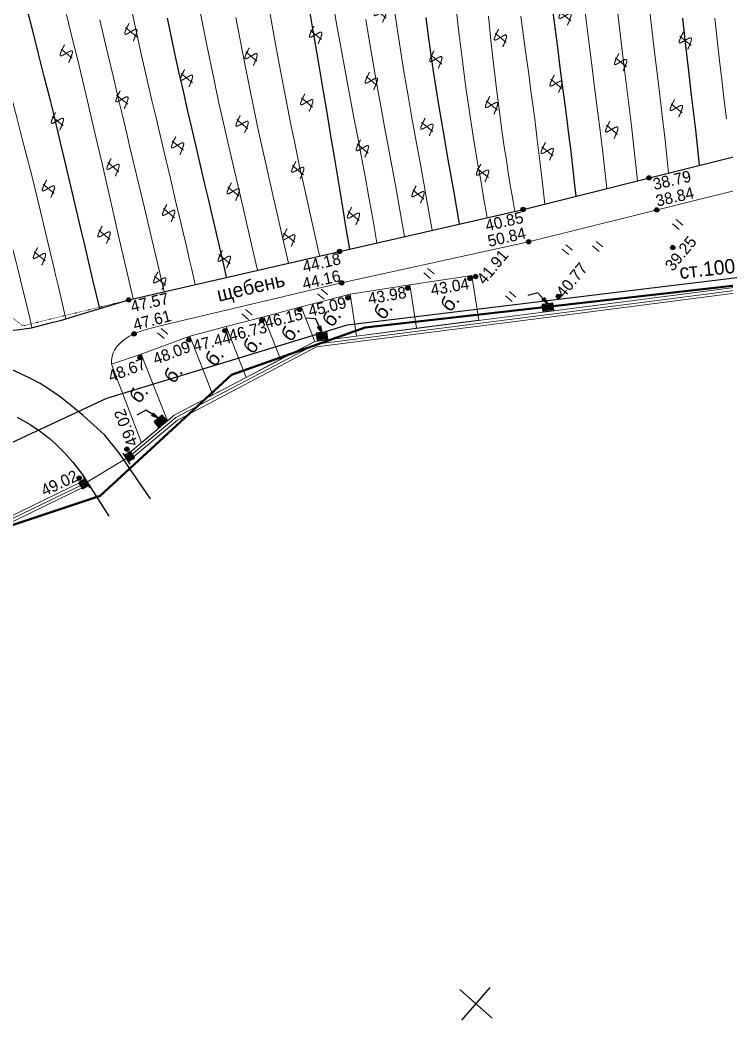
# Model space of a CAD drawing. Header units: millimetres. Extents: x -2893842 to -949497, y -1203244 to 262218.
# Drawn here: x -2050571 to -2001651, y -899326 to -830072 of the extents above; entities that cross this region are included whole.
import ezdxf

# ---------------------------------------------------------------- set-up
doc = ezdxf.new("R2010")
doc.units = ezdxf.units.MM
doc.linetypes.add('g5_366', pattern=[0.85, 0.1, -0.75])
doc.layers.get('0').update_dxf_attribs({"lineweight": 5})
for name, color, linetype in [('!!!_ Размеры', 7, 'Continuous'), ('02_сетка', 253, 'Continuous'), ('06_Инженерно-технические сооружения', 253, 'Continuous'), ('07_Объекты электропередачи', 253, 'Continuous'), ('10_Границы покрытий и угодий', 253, 'Continuous'), ('13_Растительность', 253, 'Continuous'), ('14_Ограждения', 253, 'Continuous'), ('19_Горизонтали', 253, 'Continuous'), ('31_Водопровод', 253, 'Continuous'), ('61_Отметки высоты поверхности', 253, 'Continuous'), ('65_Границы', 253, 'Continuous')]:
    doc.layers.add(name, color=color, linetype=linetype)
doc.styles.add('LIKE17', font='d431.shx')
doc.styles.add('LIKE32', font='peteri.shx')
doc.styles.add('LIKE36', font='pragmai.shx')
doc.styles.add('Line_GUGK', font='')
doc.styles.get('Line_GUGK').set_extended_font_data('Bm431', italic=True)
doc.linetypes.add('g5_122_v', pattern='A,1,-1,1.5,-0.4,["В",Line_GUGK,S=1,R=0,X=0,Y=-0.5],-1.5,1.5,-1,4,-1,4,-1,3', length=20.9)
doc.linetypes.add('g5_472', pattern='A,0,-4,[25,GUGK_2005.shx,S=0.4,R=0,X=0,Y=-0.2],0', length=4)

# ---------------------------------------------------------------- blocks, each defined once
blk = doc.blocks.new('g5_113c')
blk.add_hatch(color=255).paths.add_polyline_path([(-0.331, 0.029), (0.331, 0.029), (0.331, 0.471), (-0.331, 0.471)])
at = {"color": 0}
blk.add_lwpolyline([(-0.375, 0), (0.375, 0), (0.375, 0.5), (-0.375, 0.5)], close=True, dxfattribs=at)
blk = doc.blocks.new('g5_113b')
blk.add_hatch(color=0).paths.add_polyline_path([(0, 0), (0.066, 0.482), (0.285, 0.395)])
at = {"color": 0}
blk.add_lwpolyline([(0.175, 0.439), (0.383, 0.957), (-0.089, 1.496)], dxfattribs=at)
blk.add_lwpolyline([(0, 0), (0.066, 0.482), (0.285, 0.395)], close=True, dxfattribs=at)
blk = doc.blocks.new('g5_401')
at = {"color": 0, "lineweight": 20}
for points in [[(-0.2, 0), (-0.2, 0.6)], [(0.2, 0), (0.2, 0.6)]]:
    blk.add_lwpolyline(points, dxfattribs=at)
blk = doc.blocks.new('g5_475_5a')
h = blk.add_hatch(color=255)
h.paths.add_polyline_path([(-0.2125, -0.2125), (0.2125, -0.2125), (0.2125, 0.2125), (-0.2125, 0.2125)])
edge = h.paths.add_edge_path(flags=16)
edge.add_arc((0, 0), 0.0975, 0, 360)
h = blk.add_hatch(color=0)
edge = h.paths.add_edge_path()
edge.add_arc((0, 0), 0.06, 0, 360)
at = {"color": 0}
blk.add_lwpolyline([(-0.25, -0.25), (0.25, -0.25), (0.25, 0.25), (-0.25, 0.25)], close=True, dxfattribs=at)
blk.add_lwpolyline([(0.25, -0.45), (0.25, 0.45)], dxfattribs=at)
blk.add_circle((0, 0), 0.06, dxfattribs=at)
blk = doc.blocks.new('g5_411')
at = {"color": 0, "linetype": 'Continuous', "lineweight": 15}
for points in [[(0.375, 1), (0.365, 0.998), (0.355, 0.996), (0.346, 0.994), (0.336, 0.991), (0.326, 0.989), (0.316, 0.987), (0.307, 0.985), (0.297, 0.983), (0.287, 0.981), (0.277, 0.979), (0.268, 0.976), (0.258, 0.974), (0.248, 0.972), (0.238, 0.97), (0.228, 0.968), (0.219, 0.966), (0.209, 0.963), (0.199, 0.961), (0.189, 0.959), (0.18, 0.957), (0.17, 0.955), (0.16, 0.952), (0.15, 0.95), (0.141, 0.948), (0.131, 0.946), (0.121, 0.943), (0.111, 0.941), (0.102, 0.939), (0.092, 0.937), (0.082, 0.934), (0.073, 0.932), (0.063, 0.93), (0.053, 0.927), (0.043, 0.925), (0.034, 0.923), (0.024, 0.92), (0.014, 0.918), (0.005, 0.915), (-0.005, 0.913), (-0.015, 0.911), (-0.025, 0.908), (-0.034, 0.906), (-0.044, 0.903), (-0.054, 0.901), (-0.063, 0.898), (-0.073, 0.895), (-0.083, 0.893), (-0.092, 0.89), (-0.102, 0.887), (-0.111, 0.885), (-0.121, 0.882), (-0.131, 0.879), (-0.14, 0.876), (-0.15, 0.873), (-0.159, 0.87), (-0.169, 0.867), (-0.178, 0.864), (-0.188, 0.861), (-0.197, 0.858), (-0.207, 0.855), (-0.216, 0.852), (-0.226, 0.849), (-0.235, 0.845), (-0.245, 0.842), (-0.254, 0.838), (-0.263, 0.834), (-0.272, 0.831), (-0.282, 0.827), (-0.291, 0.823), (-0.3, 0.818), (-0.309, 0.814), (-0.318, 0.809), (-0.327, 0.805), (-0.335, 0.799), (-0.344, 0.794), (-0.352, 0.788), (-0.36, 0.782), (-0.367, 0.775), (-0.374, 0.768), (-0.379, 0.76), (-0.383, 0.75), (-0.385, 0.741), (-0.384, 0.731), (-0.38, 0.721), (-0.375, 0.713), (-0.369, 0.705), (-0.361, 0.698), (-0.354, 0.692), (-0.346, 0.686), (-0.337, 0.681), (-0.329, 0.675), (-0.32, 0.67), (-0.312, 0.665), (-0.303, 0.661), (-0.294, 0.656), (-0.285, 0.652), (-0.276, 0.647), (-0.267, 0.643), (-0.258, 0.639), (-0.249, 0.635), (-0.239, 0.631), (-0.23, 0.627), (-0.221, 0.623), (-0.212, 0.619), (-0.202, 0.616), (-0.193, 0.612), (-0.184, 0.608), (-0.174, 0.605), (-0.165, 0.601), (-0.156, 0.597), (-0.146, 0.594), (-0.137, 0.59), (-0.128, 0.587), (-0.118, 0.584), (-0.109, 0.58), (-0.099, 0.577), (-0.09, 0.573), (-0.081, 0.57), (-0.071, 0.567), (-0.062, 0.563), (-0.052, 0.56), (-0.043, 0.556), (-0.034, 0.553), (-0.024, 0.55), (-0.015, 0.546), (-0.005, 0.543), (0.004, 0.54), (0.013, 0.536), (0.023, 0.533), (0.032, 0.53), (0.042, 0.526), (0.051, 0.523), (0.061, 0.519), (0.07, 0.516), (0.079, 0.513), (0.089, 0.509), (0.098, 0.506), (0.108, 0.502), (0.117, 0.499), (0.126, 0.495), (0.136, 0.492), (0.145, 0.488), (0.154, 0.485), (0.164, 0.481), (0.173, 0.477), (0.182, 0.474), (0.191, 0.47), (0.201, 0.466), (0.21, 0.462), (0.219, 0.458), (0.228, 0.454), (0.238, 0.45), (0.247, 0.446), (0.256, 0.442), (0.265, 0.438), (0.274, 0.433), (0.283, 0.429), (0.292, 0.425), (0.301, 0.42), (0.309, 0.415), (0.318, 0.41), (0.327, 0.405), (0.335, 0.4), (0.343, 0.394), (0.351, 0.388), (0.359, 0.382), (0.367, 0.375), (0.374, 0.368), (0.38, 0.36), (0.385, 0.352), (0.39, 0.343), (0.392, 0.333), (0.392, 0.323), (0.391, 0.313), (0.387, 0.304), (0.382, 0.295), (0.377, 0.287), (0.37, 0.279), (0.363, 0.272), (0.356, 0.266), (0.348, 0.259), (0.34, 0.253), (0.332, 0.248), (0.323, 0.242), (0.315, 0.237), (0.306, 0.232), (0.298, 0.227), (0.289, 0.222), (0.28, 0.217), (0.271, 0.213), (0.262, 0.208), (0.253, 0.204), (0.244, 0.2), (0.235, 0.196), (0.226, 0.192), (0.217, 0.188), (0.207, 0.184), (0.198, 0.18), (0.189, 0.176), (0.179, 0.173), (0.17, 0.169), (0.161, 0.165), (0.151, 0.162), (0.142, 0.158), (0.133, 0.155), (0.123, 0.151), (0.114, 0.148), (0.105, 0.145), (0.095, 0.141), (0.086, 0.138), (0.076, 0.135), (0.067, 0.132), (0.057, 0.129), (0.048, 0.125), (0.038, 0.122), (0.029, 0.119), (0.019, 0.116), (0.01, 0.113), (0, 0.11), (-0.009, 0.107), (-0.019, 0.104), (-0.028, 0.101), (-0.038, 0.098), (-0.048, 0.095), (-0.057, 0.092), (-0.067, 0.089), (-0.076, 0.086), (-0.086, 0.083), (-0.095, 0.08), (-0.105, 0.078), (-0.115, 0.075), (-0.124, 0.072), (-0.134, 0.069), (-0.143, 0.066), (-0.153, 0.063), (-0.162, 0.061), (-0.172, 0.058), (-0.182, 0.055), (-0.191, 0.052), (-0.201, 0.049), (-0.21, 0.047), (-0.22, 0.044), (-0.23, 0.041), (-0.239, 0.038), (-0.249, 0.036), (-0.259, 0.033), (-0.268, 0.03), (-0.278, 0.027), (-0.287, 0.025), (-0.297, 0.022), (-0.307, 0.019), (-0.316, 0.017), (-0.326, 0.014), (-0.336, 0.011), (-0.345, 0.008), (-0.355, 0.006), (-0.364, 0.003), (-0.374, 0), (-0.375, 0)], [(0, 1), (0, 0)]]:
    blk.add_lwpolyline(points, dxfattribs=at)
blk = doc.blocks.new('g5_330')
blk.add_hatch(color=0).paths.add_polyline_path([(-0.15, 0, 1), (0.15, 0, 1)])
at = {"color": 0}
blk.add_circle((0, 0), 0.15, dxfattribs=at)
blk = doc.blocks.new('Топо_07.04.17')
at = {"layer": '02_сетка', "color": 3, "linetype": 'Continuous'}
for p, q in [((-179981, -771077), (-177759, -769060)), ((-177862, -771179), (-179878, -768958))]:
    blk.add_line(p, q, dxfattribs=at)
at = {"layer": '06_Инженерно-технические сооружения', "color": 7, "linetype": 'Continuous', "lineweight": 20}
for points in [[(-181874, -723189), (-181986, -720256), (-177815, -720092), (-177700, -723127)], [(-177700, -723127), (-177815, -720092), (-173465, -719927), (-173346, -723062)], [(-187288, -724200), (-188104, -721141), (-185463, -720758), (-184797, -723233)], [(-184797, -723233), (-185463, -720758), (-181986, -720256), (-181874, -723189), (-184797, -723233)], [(-189803, -725176), (-192226, -726117), (-193352, -721900), (-190777, -721527)], [(-189803, -725176), (-190777, -721527), (-188104, -721141), (-187288, -724200)], [(-192226, -726117), (-195059, -727216), (-195559, -727548), (-196839, -722750), (-193352, -721900)], [(-195559, -727548), (-197530, -728855), (-198975, -723213), (-196839, -722750)]]:
    blk.add_lwpolyline(points, close=True, dxfattribs=at)
at = {"layer": '10_Границы покрытий и угодий', "color": 7, "linetype": 'g5_366', "lineweight": 20}
blk.add_lwpolyline([(-197288, -718930), (-204773, -719886), (-257559, -668530), (-251392, -667724), (-252951, -655807), (-267834, -657754), (-268636, -651940), (-107028, -631588), (-108958, -686802), (-121305, -709015), (-142932, -712252)], dxfattribs=at)
at = {"layer": '10_Границы покрытий и угодий', "color": 7, "linetype": 'Continuous', "lineweight": 30}
for points in [[(-197334, -732795), (-199154, -729338), (-200007, -728018), (-200680, -727245), (-201331, -726520), (-201919, -725892), (-202764, -725058), (-203504, -724406), (-204036, -723989), (-204698, -723528), (-205660, -722935), (-207138, -722123), (-210119, -720640), (-210859, -720276), (-211363, -719965), (-211994, -719518), (-213081, -718649), (-214365, -717480), (-215802, -715998), (-220129, -710872), (-227585, -702614), (-241147, -689339), (-256405, -674032), (-271932, -657026)], [(-205870, -726123), (-205041, -726732), (-204385, -727287), (-203845, -727816), (-203407, -728305), (-202856, -729003), (-202395, -729652), (-201842, -730548), (-200339, -733661)], [(-212426, -719173), (-211067, -719536), (-209869, -719786), (-208846, -719921), (-207816, -720009), (-206795, -720073), (-205226, -720115), (-204192, -720079), (-202953, -719895), (-202060, -719785), (-200427, -719482), (-197288, -718930), (-182392, -717229), (-169431, -715784), (-142932, -712252), (-121850, -710292)]]:
    blk.add_lwpolyline(points, dxfattribs=at)
at = {"layer": '10_Границы покрытий и угодий', "color": 7, "linetype": 'Continuous', "lineweight": 20}
blk.add_lwpolyline([(-198975, -723213), (-198930, -722935), (-198872, -722695), (-198769, -722446), (-198658, -722268), (-198470, -722045), (-198296, -721886), (-198087, -721728), (-197867, -721592), (-197570, -721446), (-197349, -721358), (-196999, -721247), (-196491, -721129), (-196045, -721052), (-195133, -720935), (-182494, -719413), (-169294, -718042), (-143088, -714611), (-121400, -712804), (-121850, -710292)], dxfattribs=at)
at = {"layer": '14_Ограждения', "color": 7, "linetype": 'Continuous', "lineweight": 20}
for points in [[(-209290, -733647), (-201902, -731055), (-201828, -731241), (-201753, -731427), (-209254, -734058)], [(-201828, -731241), (-198461, -729713)]]:
    blk.add_lwpolyline(points, dxfattribs=at)
at = {"layer": '14_Ограждения', "color": 7, "linetype": 'g5_472', "lineweight": 20}
for points in [[(-402066, -717132), (-400765, -720725), (-388061, -716972), (-378133, -720851), (-367225, -721725), (-348495, -722827), (-334654, -722183), (-326696, -721851), (-308985, -721805), (-295426, -721947), (-288997, -721256), (-285681, -721434), (-275032, -721591), (-263184, -722672), (-258776, -727157), (-250922, -728433), (-223496, -735075), (-216043, -736319), (-215233, -732877), (-209272, -733852), (-201836, -731244)], [(-198461, -729713), (-194966, -727395), (-184758, -723433), (-168467, -723200), (-145962, -722851), (-124308, -726697), (-109089, -731513), (-106460, -729513), (-106048, -729436), (-106050, -729069)]]:
    blk.add_lwpolyline(points, dxfattribs=at)
at = {"layer": '14_Ограждения', "color": 7, "linetype": 'Continuous', "lineweight": 20}
blk.add_lwpolyline([(-198364, -729888), (-198461, -729713), (-198558, -729537), (-195059, -727216), (-184797, -723233), (-168470, -723000), (-145946, -722651), (-124261, -726502), (-109128, -731291), (-106544, -729326), (-106249, -729270), (-106250, -729070), (-106050, -729069), (-105850, -729069), (-105848, -729602), (-106377, -729701), (-109050, -731735), (-124356, -726891), (-145978, -723052), (-168464, -723400), (-184719, -723632), (-194874, -727574)], close=True, dxfattribs=at)
at = {"layer": '19_Горизонтали', "color": 42, "linetype": 'Continuous', "lineweight": 20}
for points in [[(-154725, -711133), (-154732, -709667), (-154738, -708417), (-154743, -707074), (-154741, -705822), (-154723, -704109)], [(-159135, -701131), (-159159, -703784), (-159151, -706350), (-159140, -707639), (-159128, -708982), (-159118, -710395), (-159111, -711911), (-159112, -713037), (-159121, -714409)], [(-163614, -701821), (-163606, -703247), (-163590, -704730), (-163565, -706548), (-163548, -707739), (-163523, -709555), (-163507, -711133), (-163499, -712494), (-163508, -714994)], [(-161315, -714702), (-161311, -710873), (-161350, -707159), (-161369, -705418), (-161381, -703633), (-161372, -700609)], [(-170297, -702203), (-170314, -703869), (-170320, -705106), (-170313, -707269), (-170291, -708885), (-170259, -710338), (-170230, -711318), (-170196, -712267), (-170168, -712957), (-170119, -714000), (-170086, -714616), (-170055, -715161), (-170015, -715849)], [(-167896, -715579), (-167886, -714128), (-167890, -712572), (-167906, -710896), (-167925, -709667), (-167940, -708795), (-167961, -707703), (-167986, -706519), (-168021, -704901), (-168038, -704055), (-168051, -703356), (-168067, -702458)], [(-171961, -716066), (-172046, -714620), (-172110, -713576), (-172199, -712066), (-172241, -711326), (-172282, -710520), (-172313, -709883), (-172351, -708971), (-172388, -707877), (-172414, -706975), (-172447, -705266), (-172460, -704165), (-172465, -703290), (-172467, -702463), (-172461, -700970)], [(-177799, -716717), (-177919, -714735), (-177999, -713513), (-178059, -712623), (-178153, -711263), (-178226, -710224), (-178294, -709262), (-178330, -708748), (-178404, -707669), (-178463, -706805), (-178549, -705507), (-178642, -704002), (-178720, -702624), (-178779, -701481)], [(-176751, -700305), (-176638, -703689), (-176563, -705216), (-176450, -707210), (-176363, -708596), (-176271, -710004), (-176189, -711243), (-176058, -713202), (-175962, -714690), (-175853, -716500)], [(-180934, -699408), (-180812, -701548), (-180699, -703308), (-180602, -704708), (-180502, -706118), (-180362, -708016), (-180223, -709886), (-180155, -710803), (-180041, -712384), (-179955, -713605), (-179856, -715110), (-179745, -716934)], [(-187696, -700337), (-187530, -702616), (-187425, -703927), (-187326, -705103), (-187181, -706720), (-187015, -708442), (-186918, -709393), (-186778, -710715), (-186530, -712944), (-186452, -713636), (-186202, -715819), (-185995, -717641)], [(-183798, -717390), (-184061, -715050), (-184355, -712297), (-184475, -711090), (-184651, -709198), (-184736, -708233), (-184898, -706281), (-185081, -703852), (-185158, -702732), (-185261, -701159), (-185349, -699710)], [(-188192, -717892), (-188375, -716276), (-188639, -714001), (-188945, -711370), (-189083, -710166), (-189233, -708837), (-189434, -706996), (-189542, -705968), (-189704, -704350), (-189921, -701996), (-190121, -699546)], [(-194783, -718644), (-194992, -716810), (-195274, -714423), (-195481, -712704), (-195682, -711059), (-195850, -709694), (-196020, -708321), (-196112, -707570), (-196282, -706178), (-196407, -705157), (-196604, -703511), (-196847, -701444), (-197076, -699431)], [(-199347, -698800), (-199126, -700469), (-198938, -701929), (-198692, -703912), (-198458, -705856), (-198269, -707467), (-198065, -709232), (-197923, -710485), (-197713, -712345), (-197455, -714657), (-197186, -717060), (-196980, -718895)], [(-207134, -698199), (-206996, -699349), (-206734, -701396), (-206538, -702853), (-206419, -703714), (-206185, -705364), (-205965, -706895), (-205817, -707911), (-205687, -708802), (-205380, -710910), (-205188, -712246), (-205042, -713275), (-204899, -714298), (-204755, -715359), (-204668, -716012), (-204575, -716718), (-204500, -717303), (-204408, -718040), (-204346, -718547), (-204241, -719418), (-204159, -720074)], [(-194994, -697322), (-194701, -700246), (-194489, -702216), (-194118, -705469), (-193971, -706714), (-193704, -708951), (-193468, -710900), (-193267, -712572), (-193059, -714313), (-192883, -715803), (-192782, -716675), (-192707, -717323), (-192586, -718394)], [(-201755, -719728), (-201887, -718606), (-202031, -717392), (-202121, -716622), (-202199, -715964), (-202263, -715424), (-202357, -714637), (-202477, -713633), (-202711, -711750), (-202979, -709705), (-203214, -707996), (-203354, -707000), (-203552, -705598), (-203782, -703985), (-204047, -702112), (-204219, -700867), (-204350, -699904), (-204502, -698753), (-204604, -697958)]]:
    blk.add_lwpolyline(points, dxfattribs=at)
at = {"layer": '19_Горизонтали', "color": 42, "linetype": 'Continuous', "lineweight": 30}
for points in [[(-165841, -702325), (-165828, -703328), (-165800, -705100), (-165780, -706290), (-165760, -707362), (-165732, -709036), (-165716, -710171), (-165708, -710776), (-165696, -712168), (-165692, -713642), (-165695, -714511), (-165702, -715287)], [(-156928, -714117), (-156917, -711649), (-156930, -709037), (-156938, -707963), (-156947, -705590), (-156941, -703870)], [(-173907, -716283), (-174041, -714067), (-174187, -711765), (-174323, -709546), (-174413, -707919), (-174519, -705570), (-174586, -703283), (-174610, -701810)], [(-182598, -700171), (-182512, -701559), (-182457, -702495), (-182349, -704427), (-182261, -706097), (-182200, -707294), (-182163, -708014), (-182083, -709625), (-182044, -710412), (-181917, -712933), (-181836, -714505), (-181771, -715715), (-181691, -717151)], [(-192439, -699836), (-192366, -700615), (-192208, -702215), (-192075, -703499), (-191915, -704986), (-191759, -706393), (-191625, -707566), (-191290, -710429), (-191156, -711561), (-191034, -712592), (-190926, -713501), (-190806, -714523), (-190595, -716334), (-190456, -717547), (-190389, -718143)], [(-199344, -719292), (-199596, -717255), (-199811, -715430), (-199908, -714597), (-200006, -713763), (-200125, -712740), (-200361, -710740), (-200542, -709230), (-200697, -707958), (-200885, -706444), (-201012, -705449), (-201136, -704498), (-201351, -702888), (-201585, -701184), (-201702, -700330), (-201883, -699016), (-202038, -697875)]]:
    blk.add_lwpolyline(points, dxfattribs=at)
at = {"layer": '31_Водопровод', "color": 4, "linetype": 'g5_122_v', "lineweight": 30}
blk.add_lwpolyline([(-399799, -710295), (-387394, -719159), (-378561, -721986), (-348452, -723764), (-337388, -723152), (-305589, -722767), (-261563, -723221), (-243307, -722611), (-212408, -729817), (-199556, -725506), (-182420, -722353), (-169979, -722257), (-142969, -722031), (-123397, -725453), (-107637, -727754)], dxfattribs=at)
at = {"layer": '65_Границы', "color": 1, "linetype": 'Continuous', "lineweight": 50}
blk.add_polyline3d([(-143139, -722666, -67200), (-181230, -722667, -67200), (-190795, -724880, -67200), (-200784, -732185, -67200), (-214960, -735165, -67200), (-279162, -721273, -67200), (-303984, -720824, -67200), (-340278, -722357, -67200), (-339919, -691840, -67200), (-341499, -686055, -67200), (-341734, -678208, -67200), (-345263, -673428, -67200), (-349827, -647717, -67200), (-363499, -633450, -67200), (-369887, -615253, -67200), (-380035, -603672, -67200), (-393184, -593445, -67200), (-404888, -587035, -67200), (-420478, -583667, -67200), (-434201, -563112, -67200), (-439058, -547926, -67200), (-443734, -538041, -67200), (-450505, -535417, -67200), (-445050, -515783, -67200)], dxfattribs=at)
at = {"layer": '07_Объекты электропередачи', "color": 7, "linetype": 'Continuous', "lineweight": 20}
for name, p, xscale, yscale, zscale, rotation in [('g5_113b', (-184245, -722684, 19420), 999.9999999999995, 999.9999999999995, 999.9999999999995, 38.749561755552), ('g5_113b', (-168470, -722467, 19420), 1000, 1000, 1000, 57.35337684258623), ('g5_113c', (-184261, -722684, 19420), 1000.000000000002, 1000.000000000002, 1000.000000000002, 180.6959140342551), ('g5_113c', (-168486, -722467, 19420), 1000.000000000001, 1000.000000000001, 1000.000000000001, 180.6959140684065), ('g5_113b', (-196168, -727305, 19420), 1000, 1000, 1000, 71.49151465096189), ('g5_113c', (-196182, -727314, 19420), 1000, 1000, 1000, 213.4378669571412)]:
    blk.add_blockref(name, p, dxfattribs=dict(at, xscale=xscale, yscale=yscale, zscale=zscale, rotation=rotation))
at = {"layer": '13_Растительность', "color": 7, "linetype": 'Continuous', "lineweight": 20, "xscale": 999.9999999999995, "yscale": 999.9999999999995, "zscale": 999.9999999999995, "rotation": 43.98139083737546}
for name, p in [('g5_411', (-194680, -700880, -67200)), ('g5_411', (-177365, -701542, -67200)), ('g5_411', (-199294, -701859, -67200)), ('g5_411', (-181979, -702521, -67200)), ('g5_411', (-164664, -703182, -67200)), ('g5_411', (-186593, -703499, -67200)), ('g5_411', (-191208, -704478, -67200)), ('g5_411', (-169278, -704161, -67200)), ('g5_411', (-173893, -705140, -67200)), ('g5_411', (-195822, -705457, -67200)), ('g5_411', (-156577, -705801, -67200)), ('g5_411', (-200436, -706436, -67200)), ('g5_411', (-178507, -706118, -67200)), ('g5_411', (-183121, -707097, -67200)), ('g5_411', (-161192, -706780, -67200)), ('g5_411', (-187736, -708076, -67200)), ('g5_411', (-165806, -707759, -67200)), ('g5_411', (-170420, -708737, -67200)), ('g5_411', (-192350, -709055, -67200)), ('g5_411', (-196964, -710034, -67200)), ('g5_411', (-175035, -709716, -67200)), ('g5_411', (-179649, -710695, -67200)), ('g5_411', (-157720, -710378, -67200)), ('g5_411', (-201579, -711012, -67200)), ('g5_411', (-162334, -711356, -67200)), ('g5_411', (-184263, -711674, -67200)), ('g5_411', (-188878, -712653, -67200)), ('g5_411', (-166948, -712335, -67200)), ('g5_411', (-171563, -713314, -67200)), ('g5_411', (-193492, -713631, -67200)), ('g5_411', (-176177, -714293, -67200)), ('g5_411', (-198106, -714610, -67200)), ('g5_411', (-202721, -715589, -67200)), ('g5_411', (-180791, -715272, -67200)), ('g5_411', (-185406, -716250, -67200)), ('g5_411', (-190020, -717229, -67200)), ('g5_411', (-194634, -718208, -67200)), ('g5_401', (-158696, -718239, -67200)), ('g5_401', (-166490, -719108, -67200)), ('g5_401', (-164370, -719119, -67200)), ('g5_401', (-176197, -719660, -67200)), ('g5_401', (-183678, -720269, -67200)), ('g5_401', (-189040, -721061, -67200)), ('g5_401', (-194991, -721720, -67200)), ('g5_401', (-170750, -721889, -67200))]:
    blk.add_blockref(name, p, dxfattribs=at)
at = {"layer": '14_Ограждения', "color": 7, "linetype": 'Continuous', "lineweight": 20}
for p, xscale, yscale, zscale, rotation in [((-198461, -729713, -67200), 999.9999999999993, 999.9999999999993, 999.9999999999993, 205.7938963489765), ((-201828, -731241, -67200), 1000.000000000001, 1000.000000000001, 1000.000000000001, 24.41153190977631)]:
    blk.add_blockref('g5_475_5a', p, dxfattribs=dict(at, xscale=xscale, yscale=yscale, zscale=zscale, rotation=rotation))
at = {"layer": '61_Отметки высоты поверхности', "color": 7, "linetype": 'Continuous', "lineweight": 20, "xscale": 999.9999999999995, "yscale": 999.9999999999995, "zscale": 999.9999999999995, "rotation": 43.98139083737546}
for p in [(-160521, -714596, -67200), (-169431, -715784, -67200), (-160233, -716856, -67200), (-182392, -717229, -67200), (-169294, -718042, -67200), (-197288, -718930, -67200), (-182494, -719413, -67200), (-159419, -719570, -67200), (-177982, -720285, -67200), (-173627, -720105, -67200), (-173218, -720027, -67200), (-185591, -720914, -67200), (-182173, -720491, -67200), (-197183, -721305, -67200), (-190904, -721792, -67200), (-188277, -721369, -67200), (-193458, -722149, -67200), (-167669, -722042, -67200), (-196952, -722979, -67200), (-198576, -729186, -67200), (-202079, -730796, -67200)]:
    blk.add_blockref('g5_330', p, dxfattribs=at)
at = {"layer": '06_Инженерно-технические сооружения', "color": 7, "linetype": 'Continuous', "lineweight": 15, "style": 'LIKE36'}
for p in [(-183530, -722459, -67200), (-179923, -722354, -67200), (-175260, -722335, -67200), (-186470, -723136, -67200), (-189187, -723684, -67200), (-191901, -724258, -67200), (-194868, -725095, -67200), (-197399, -726202, -67200)]:
    blk.add_text('б.', height=1000, rotation=43.98139, dxfattribs=at).set_placement(p)
at = {"layer": '10_Границы покрытий и угодий', "color": 7, "linetype": 'Continuous', "lineweight": 15, "style": 'LIKE36'}
blk.add_text('щебень', height=1000, rotation=6.67808, dxfattribs=at).set_placement((-191103, -719754, -9700))
at = {"layer": '31_Водопровод', "color": 7, "linetype": 'Continuous', "lineweight": 15, "style": 'LIKE32'}
blk.add_text('ст.100', height=1000, rotation=359.81306, dxfattribs=at).set_placement((-159153, -721791, -67200))
at = {"layer": '61_Отметки высоты поверхности', "color": 7, "linetype": 'Continuous', "lineweight": 15, "style": 'LIKE17'}
for s, rotation, p in [('38.79', 6.56956, (-160235, -715476, -46700)), ('40.85', 6.56956, (-172098, -717001, -46700)), ('38.84', 6.56956, (-160166, -716638, -46700)), ('44.18', 6.56956, (-185000, -718419, -46700)), ('50.84', 6.56956, (-172054, -718095, -46700)), ('47.57', 6.56956, (-197152, -719809, -46700)), ('44.16', 6.56956, (-185146, -719588, -46700)), ('41.91', 43.98139, (-172670, -720709, -46700)), ('39.25', 43.98139, (-159605, -721254, -46700)), ('47.61', 8.28905, (-197103, -721087, -46700)), ('43.98', 3.32501, (-180772, -721111, -46700)), ('43.04', 3.32501, (-176387, -720993, -46700)), ('40.77', 43.98139, (-167314, -722236, -46700)), ('46.15', 7.34464, (-188034, -721964, -46700)), ('45.09', 7.34464, (-184947, -721511, -46700)), ('46.73', 7.34464, (-190612, -722576, -46700)), ('48.09', 14.25312, (-195945, -723612, -46700)), ('47.44', 7.34464, (-193163, -723010, -46700)), ('48.67', 14.25312, (-199159, -724442, -46700)), ('49.02', 104.76968, (-197745, -728902, -46700)), ('49.02', 18.85437, (-204619, -731794, -46700))]:
    blk.add_text(s, height=800, rotation=rotation, dxfattribs=at).set_placement(p)

msp = doc.modelspace()

# ---------------------------------------------------------------- linework, layer by layer
at = {"layer": '65_Границы', "color": 1, "linetype": 'Continuous', "lineweight": 50}
msp.add_polyline3d([(-1988815.80759, -847071.50168, -67199.99998), (-2026663.73284, -851366.28396, -67199.99998), (-2035918.91863, -854643.54439, -67199.99998), (-2045020.47696, -863027.55512, -67199.99998), (-2058770.42626, -867586.26045, -67199.99998), (-2124128.96617, -861018.14346, -67199.99998), (-2148843.81274, -863370.26143, -67199.99998), (-2184733.20812, -868983.9678, -67199.99998), (-2187816.2871, -838620.81211, -67199.99998), (-2190038.53928, -833050.92923, -67199.99998), (-2191156.78377, -825280.21309, -67199.99998), (-2195201.92789, -820928.51123, -67199.99998), (-2202634.75304, -795895.99417, -67199.99998), (-2217827.12509, -783260.55467, -67199.99998), (-2226225.33537, -765899.31727, -67199.99998), (-2237613.68992, -755536.04652, -67199.99998), (-2251831.77823, -746856.43451, -67199.99998), (-2264183.34945, -741805.97033, -67199.99998), (-2280054.44604, -740216.88466, -67199.99998), (-2296006.0652, -721339.16642, -67199.99998), (-2302543.96805, -706797.90353, -67199.99998), (-2308304.06929, -697502.69865, -67199.99998), (-2315327.59704, -695658.61138, -67199.99998), (-2312120.08182, -675534.4705, -67199.99998)], dxfattribs=at)

# ---------------------------------------------------------------- block references
at = {"layer": '!!!_ Размеры', "color": 1, "lineweight": 0, "rotation": 6.471407436947433}
msp.add_blockref('Топо_07.04.17', (-1928038.79367, -112877.83782), dxfattribs=at)

doc.saveas('drawing.dxf')
